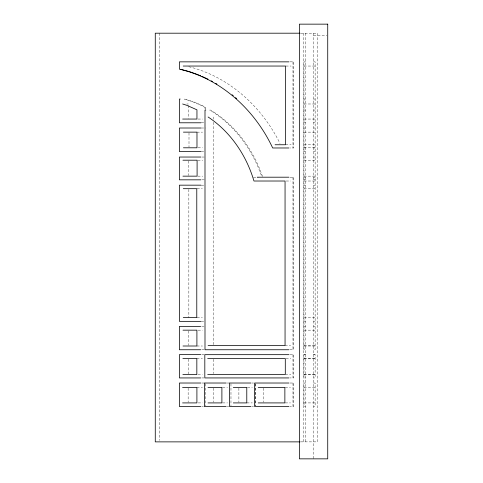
<?xml version="1.0" encoding="UTF-8"?>
<svg xmlns="http://www.w3.org/2000/svg" width="483" height="483" viewBox="0 0 483 483"><rect width="100%" height="100%" fill="white"/><g stroke="black" fill="none" stroke-linecap="round" stroke-linejoin="round"><path stroke-width="0.36" stroke-dasharray="2.42 1.81" d="M300.74 33.194L317.56 33.194L317.56 441.873L300.74 441.873M313.558 35.295L326.985 35.295M289.981 61.854L293.767 61.854L293.767 147.979L290.029 147.979M305.546 61.854L303.97 61.854L303.97 349.752L305.546 349.752M313.558 61.854L315.133 61.854L315.133 349.752L313.558 349.752M285.864 66.044L291.134 66.044M303.97 66.044L315.133 66.044M303.97 99.051L305.546 99.051M313.558 99.051L315.133 99.051M186.83 103.984L188.225 103.984M303.97 103.984L315.133 103.984M303.97 110.07L305.546 110.07M313.558 110.07L315.133 110.07M198.018 119.053L202.534 119.053M303.97 119.053L315.133 119.053M201.32 122.791L204.291 122.791M303.97 122.791L305.546 122.791M313.558 122.791L315.133 122.791M201.296 128.007L205.74 128.007M303.97 128.007L305.546 128.007M313.558 128.007L315.133 128.007M196.979 132.137L202.558 132.137M303.97 132.137L315.133 132.137M285.55 144.755L291.134 144.755M303.97 144.755L315.133 144.755M198.036 147.798L202.558 147.798M303.97 147.798L315.133 147.798M303.97 147.979L305.546 147.979M313.558 147.979L315.133 147.979M201.296 151.565L204.261 151.565M303.97 151.565L305.546 151.565M313.558 151.565L315.133 151.565M201.942 157.035L204.212 157.035M303.97 157.035L305.546 157.035M313.558 157.035L315.133 157.035M197.795 160.193L202.679 160.193M303.97 160.193L315.133 160.193M197.795 176.15L202.679 176.15M303.97 176.15L315.133 176.15M253.418 177.195L258.302 177.195M290.029 177.195L293.767 177.195L293.767 349.752L289.981 349.752M303.97 177.195L305.546 177.195M313.558 177.195L315.133 177.195M201.942 179.833L204.212 179.833M303.97 179.833L305.546 179.833M313.558 179.833L315.133 179.833M286.196 181.016L290.633 181.016M303.97 181.016L315.133 181.016M201.296 185.164L204.261 185.164M303.97 185.164L305.546 185.164M313.558 185.164L315.133 185.164M197.106 188.684L202.365 188.684M303.97 188.684L315.133 188.684M197.106 317.621L202.365 317.621M303.97 317.621L315.133 317.621M201.296 321.352L204.955 321.352M303.97 321.352L305.546 321.352M313.558 321.352L315.133 321.352M201.773 326.375L204.025 326.375M303.97 326.375L305.546 326.375M313.558 326.375L315.133 326.375M198.09 330.161L202.486 330.161M303.97 330.161L315.133 330.161M285.055 345.562L290.633 345.562M303.97 345.562L315.133 345.562M196.907 346.003L202.486 346.003M303.97 346.003L315.133 346.003M201.773 349.752L204.025 349.752M201.773 354.619L205.492 354.619M305.546 354.619L303.97 354.619L303.97 377.935L305.546 377.935M313.558 354.619L315.133 354.619L315.133 377.935L313.558 377.935M289.975 354.673L293.767 354.673L293.767 377.935L289.975 377.935M303.97 354.673L305.546 354.673M313.558 354.673L315.133 354.673M196.835 358.458L202.413 358.458M303.97 358.458L315.133 358.458M285.99 358.555L290.875 358.555M303.97 358.555L315.133 358.555M285.296 374.391L290.875 374.391M303.97 374.391L315.133 374.391M198.006 374.591L202.413 374.591M303.97 374.591L315.133 374.591M201.773 377.935L204.025 377.935M201.87 383.019L204.816 383.019M227.185 383.019L230.228 383.019M252.035 383.019L253.563 383.019M289.993 383.019L293.767 383.019L293.767 406.535L289.993 406.535M305.546 383.019L303.97 383.019L303.97 406.535L305.546 406.535M313.558 383.019L315.133 383.019L315.133 406.535L313.558 406.535M196.907 387.42L202.486 387.42M222.597 387.42L227.481 387.42M247.477 387.42L252.361 387.42M285.272 387.42L290.452 387.42M303.97 387.42L315.133 387.42M198.187 402.913L202.486 402.913M222.597 402.913L227.481 402.913M246.783 402.913L252.361 402.913M285.272 402.913L290.452 402.913M303.97 402.913L315.133 402.913M201.87 406.535L203.397 406.535M227.185 406.535L228.725 406.535M252.035 406.535L253.563 406.535M188.768 66.708C228.936 76.531 262.028 106.84 280.013 143.493M262.517 176.518C253.255 149.44 235.275 124.928 210.582 110.07L209.791 110.07C234.484 124.928 252.464 149.44 261.726 176.518M313.558 33.194L313.558 458.85M305.546 33.194L305.546 441.873M303.807 33.194L303.807 441.873M292.982 61.854L292.982 147.979M292.982 177.195L292.982 349.752M292.982 354.673L292.982 377.935M292.982 383.019L292.982 406.535M263.815 388.157L263.815 402.17M255.779 383.756L255.779 405.805M255.41 383.756L255.41 405.805M238.886 388.157L238.886 402.17M230.977 383.756L230.977 405.805M213.673 116.989L213.673 119.253M213.673 122.271L213.673 344.808M213.601 388.157L213.601 402.17M213.275 359.31L213.275 373.637M205.776 109.629L205.776 107.437L201.972 105.403L193.592 101.828L184.198 99.051L192.802 101.828L201.182 105.403L204.985 107.437L204.985 109.629M205.601 383.756L205.601 405.805M188.998 132.879L188.998 147.055M188.847 189.439L188.847 317.621M188.563 330.915L188.563 345.248M188.503 160.917L188.503 175.426M188.442 359.189L188.442 373.854M188.225 105.487L188.225 118.299M188.147 388.157L188.147 402.17M159.275 33.194L159.275 440.369"/><path stroke-width="0.72" d="M299.991 33.194L155.272 33.194L155.272 441.873L299.991 441.873M288.973 61.854L179.404 61.854L179.404 69.166C220.918 78.506 254.903 109.991 272.69 147.979L288.973 147.979M183.19 66.044L285.55 66.044L285.55 144.755L275.081 144.755M180.195 99.051L179.404 99.051L179.404 122.791L200.982 122.791M205.788 110.07L204.997 110.07L204.997 349.752L288.973 349.752M182.646 119.053L196.949 119.053L196.949 109.828L187.012 105.391L182.646 103.984M200.946 128.007L179.404 128.007L179.404 151.565L200.946 151.565M183.413 132.137L196.979 132.137L196.979 147.798L183.413 147.798M200.898 157.035L179.404 157.035L179.404 179.833L200.898 179.833M182.924 160.193L197.094 160.193L197.094 176.15L182.924 176.15M257.191 177.195L288.973 177.195M200.946 185.164L179.404 185.164L179.404 321.352L200.946 321.352M183.268 188.684L196.78 188.684L196.78 317.621L183.268 317.621M200.699 326.375L179.404 326.375L179.404 349.752L200.699 349.752M182.985 330.161L196.907 330.161L196.907 346.003L182.985 346.003M208.095 345.562L285.055 345.562L285.055 181.016L253.967 181.016C246.396 155.387 230.56 131.811 208.095 116.989M200.699 354.619L179.404 354.619L179.404 377.935L200.699 377.935M288.973 354.673L204.816 354.673L204.816 377.935L288.973 377.935M182.864 358.458L196.835 358.458L196.835 374.591L182.864 374.591M207.696 358.555L285.296 358.555L285.296 374.391L207.696 374.391M200.813 383.019L179.404 383.019L179.404 406.535L200.813 406.535M226.183 383.019L204.381 383.019L204.381 406.535L226.183 406.535M250.985 383.019L229.497 383.019L229.497 406.535L250.985 406.535M288.973 383.019L254.626 383.019L254.626 406.535L288.973 406.535M182.568 387.42L196.907 387.42L196.907 402.913L182.568 402.913M208.016 387.42L221.896 387.42L221.896 402.913L208.016 402.913M233.301 387.42L246.783 387.42L246.783 402.913L233.301 402.913M258.23 387.42L284.867 387.42L284.867 402.913L258.23 402.913M180.884 69.353L189.185 71.599M189.879 71.786L198.688 74.974M199.364 75.215L200.686 75.819M202.009 76.423L207.956 79.134M211.174 80.86L212.454 81.573M215.653 83.354L216.933 84.066M232.075 94.753L233.253 95.67M235.541 97.608L236.658 98.623M327.728 24.15L299.382 24.15L299.382 458.85L327.728 458.85L327.728 24.15"/></g></svg>
